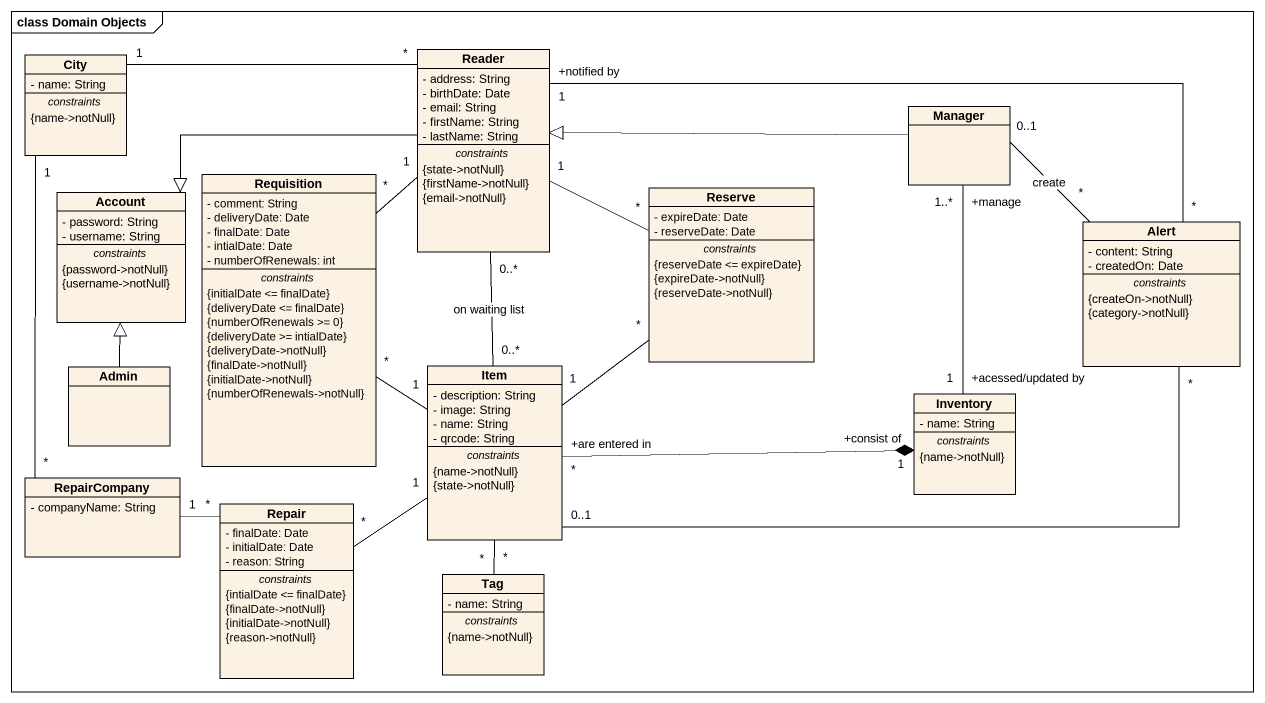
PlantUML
@startuml
mainframe class Domain Objects
hide circle
hide empty members
skinparam classAttributeIconSize 0
class City {
  - name: String
  -- constraints --
  {name->notNull}
}
class Reader {
  - address: String
  - birthDate: Date
  - email: String
  - firstName: String
  - lastName: String
  -- constraints --
  {state->notNull}
  {firstName->notNull}
  {email->notNull}
}
class Manager
class Account {
  - password: String
  - username: String
  -- constraints --
  {password->notNull}
  {username->notNull}
}
class Requisition {
  - comment: String
  - deliveryDate: Date
  - finalDate: Date
  - intialDate: Date
  - numberOfRenewals: int
  -- constraints --
  {initialDate <= finalDate}
  {deliveryDate <= finalDate}
  {numberOfRenewals >= 0}
  {deliveryDate >= intialDate}
  {deliveryDate->notNull}
  {finalDate->notNull}
  {initialDate->notNull}
  {numberOfRenewals->notNull}
}
class Reserve {
  - expireDate: Date
  - reserveDate: Date
  -- constraints --
  {reserveDate <= expireDate}
  {expireDate->notNull}
  {reserveDate->notNull}
}
class Alert {
  - content: String
  - createdOn: Date
  -- constraints --
  {createOn->notNull}
  {category->notNull}
}
class Admin
class Item {
  - description: String
  - image: String
  - name: String
  - qrcode: String
  -- constraints --
  {name->notNull}
  {state->notNull}
}
class Inventory {
  - name: String
  -- constraints --
  {name->notNull}
}
class RepairCompany {
  - companyName: String
}
class Repair {
  - finalDate: Date
  - initialDate: Date
  - reason: String
  -- constraints --
  {intialDate <= finalDate}
  {finalDate->notNull}
  {initialDate->notNull}
  {reason->notNull}
}
class Tag {
  - name: String
  -- constraints --
  {name->notNull}
}
City "1" -- "*" RepairCompany
Reader "*" -left- "1" City
Reader -left-|> Account
Reader "1" -- "*" Requisition
Reader "1" -right- "*" Reserve
Reader "+notified by\n1" -right- "*" Alert
Reader "0..*" -- "0..*" Item : on waiting list
Manager -left-|> Reader
Manager "0..1" -- "*" Alert : create
Manager "+manage\n1..*" -- "+acessed/updated by\n1" Inventory
Requisition "*" -- "1" Item
Reserve "*" -- "1" Item
Admin -up-|> Account
Item "0..1" -right- "*" Alert
Item "+are entered in\n*" -right-* "+consist of\n1" Inventory
Item "1" -- "*" Repair
Item "*" -- "*" Tag
RepairCompany "1" -right- "*" Repair
@enduml
